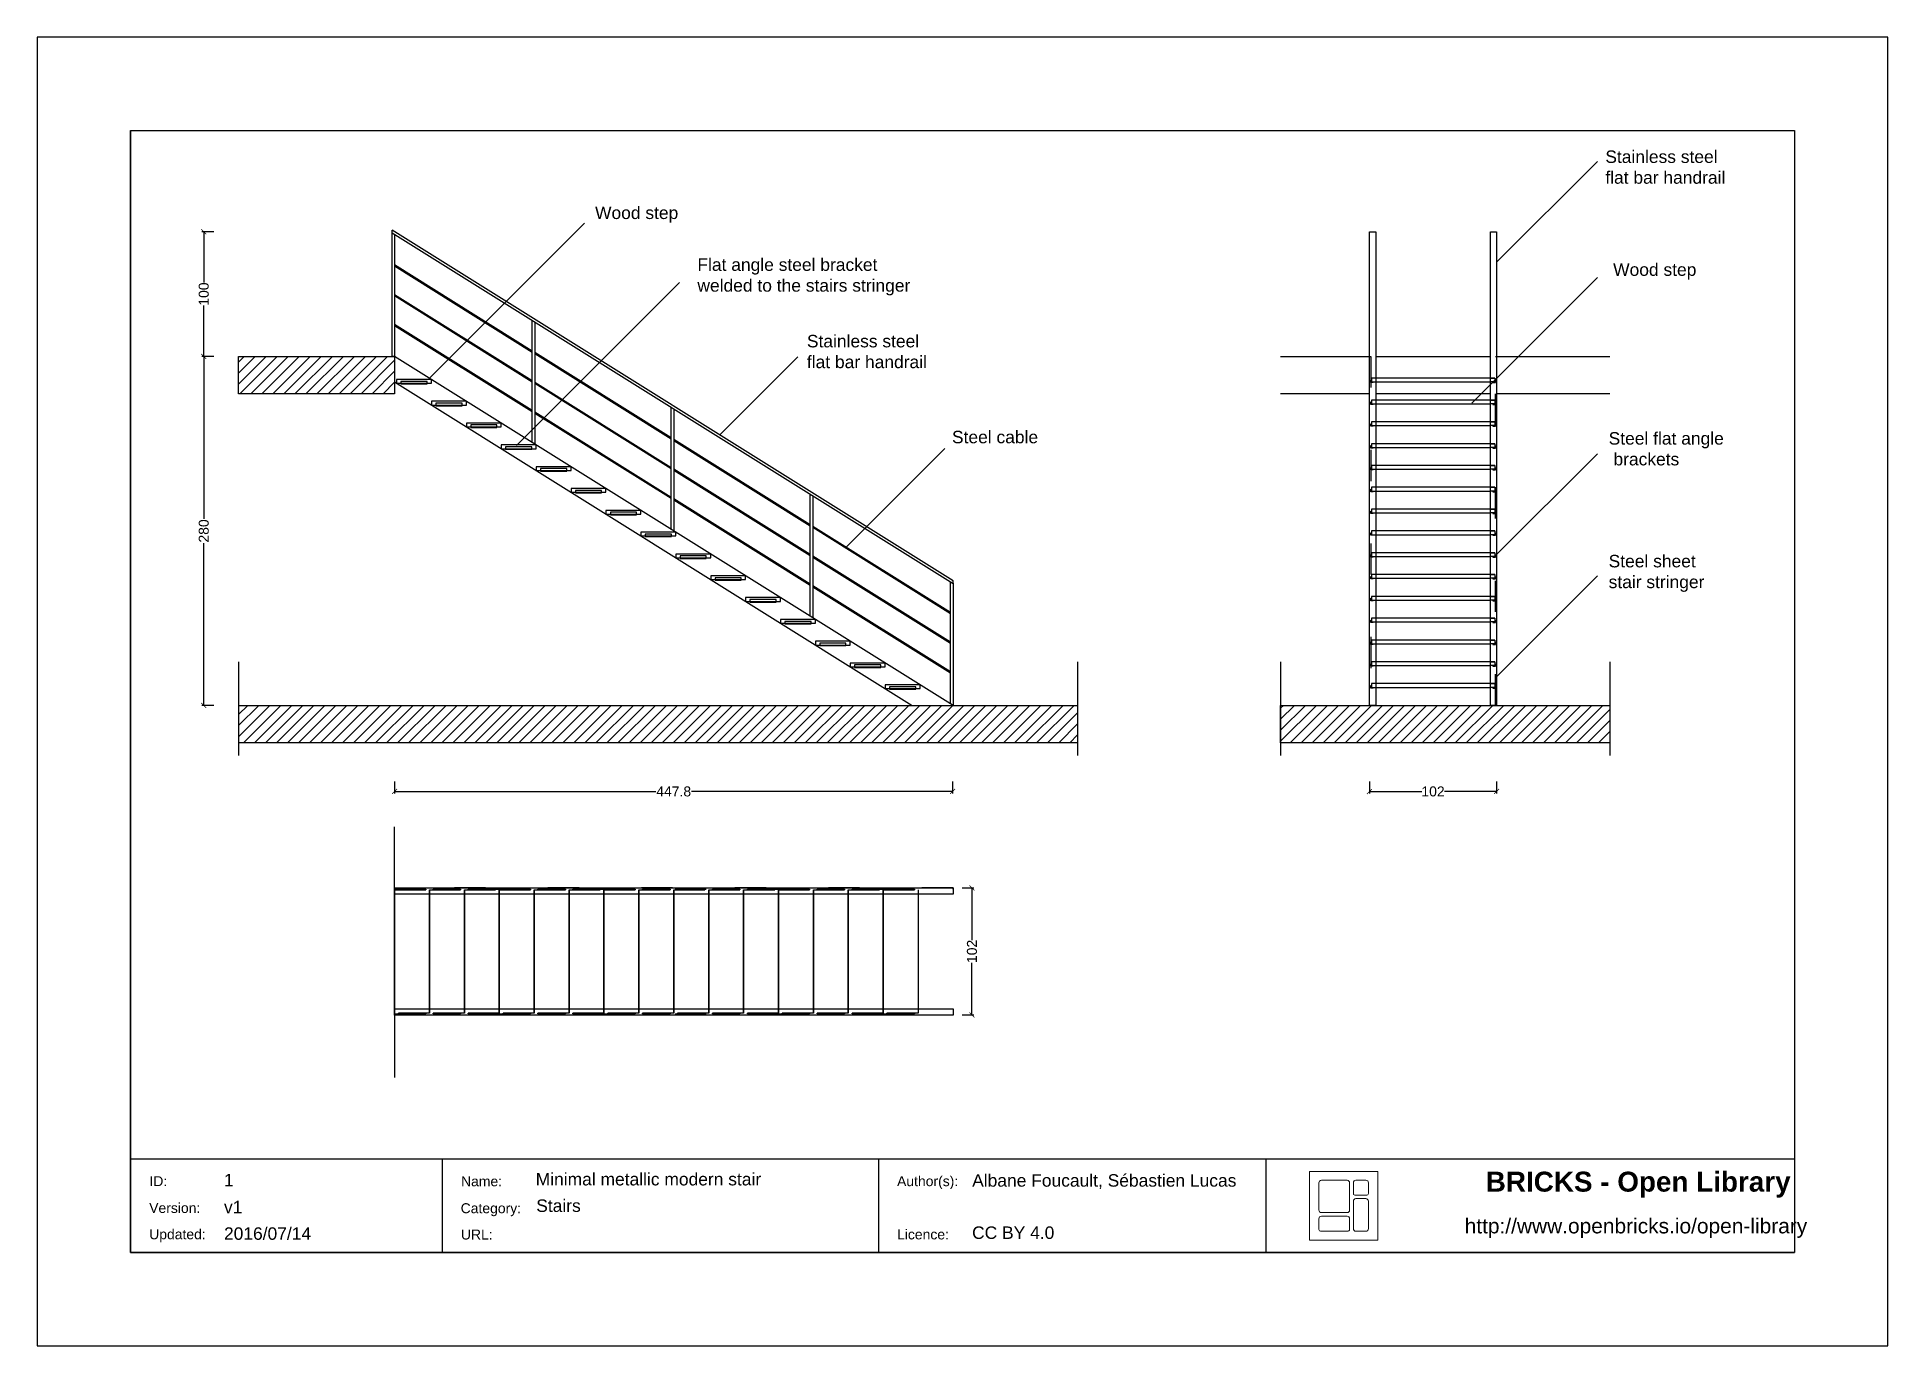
# Paper-space layout 'Layout1' of a CAD drawing. Header units: centimetres, sheet in millimetres. Extents: x 0 to 297, y 0 to 210.
# The model-space entities are those that its viewports show. They can reach past a viewport. Long polylines and large blocks are cut down to what shows.
import ezdxf

# ---------------------------------------------------------------- set-up
doc = ezdxf.new("R2010")
doc.units = ezdxf.units.CM
doc.header["$MEASUREMENT"] = 0
doc.linetypes.add('axis-1-3', pattern=[7, 3, -1.5, 1, -1.5])
doc.linetypes.add('dashed-2', pattern=[3, 1, -2])
for name, color, linetype in [('OL-1-normal', 7, 'Continuous'), ('OL-2-thick', 1, 'Continuous'), ('OL-3-thin', 43, 'Continuous'), ('OL-4-dotted', 30, 'dashed-2'), ('OL-5-axis', 5, 'axis-1-3'), ('OL-6-hatch', 252, 'Continuous'), ('OL-7-text', 151, 'Continuous'), ('OL-8-annotation', 241, 'Continuous')]:
    doc.layers.add(name, color=color, linetype=linetype)
doc.styles.add('open-library', font='Arial.ttf')
doc.styles.get("Standard").update_dxf_attribs({"font": 'Arial.ttf'})
doc.dimstyles.new('open-library', dxfattribs={"dimtxt": 1, "dimasz": 0.5, "dimexe": 0.18, "dimexo": 0.0625, "dimgap": 0.09, "dimtad": 0, "dimdec": 1, "dimdsep": 46, "dimtxsty": 'open-library', "dimblk": 'ARCHTICK', "dimblk1": 'ARCHTICK', "dimblk2": 'ARCHTICK', "dimcen": 0.09, "dimadec": 0, "dimazin": 0, "dimtfac": 1, "dimtdec": 1, "dimtofl": 0, "dimtmove": 0, "dimatfit": 3, "dimldrblk": 'NONE', "dimfxl": 1, "dimfxlon": 1, "dimtolj": 1, "dimtzin": 0, "dimarcsym": 0})

# ---------------------------------------------------------------- blocks, each defined once
blk = doc.blocks.new('ol-step-top1')
at = {"layer": 'OL-1-normal'}
for points in [[(707.9, 131.3), (615.9, 131.3)], [(615.9, 128.3), (707.9, 128.3)]]:
    blk.add_lwpolyline(points, dxfattribs=at)
at = {"layer": 'OL-4-dotted'}
for p, q in [((611.9, 129.8), (612.4, 129.8)), ((611.9, 127.8), (611.9, 129.8)), ((613.9, 127.8), (611.9, 127.8)), ((615.9, 131.3), (612.4, 131.3)), ((612.4, 131.3), (612.4, 128.3)), ((612.4, 129.8), (612.4, 128.3)), ((612.4, 128.3), (613.9, 128.3)), ((612.4, 128.3), (615.9, 128.3)), ((613.9, 128.3), (613.9, 127.8)), ((711.4, 131.3), (707.9, 131.3)), ((711.4, 128.3), (709.9, 128.3)), ((709.9, 128.3), (709.9, 127.8)), ((709.9, 127.8), (711.9, 127.8)), ((711.4, 131.3), (711.4, 128.3)), ((711.9, 129.8), (711.4, 129.8)), ((711.4, 129.8), (711.4, 128.3)), ((711.9, 127.8), (711.9, 129.8))]:
    blk.add_line(p, q, dxfattribs=at)
for points in [[(707.9, 131.3), (711.4, 131.3)], [(711.4, 131.3), (707.9, 131.3)], [(711.4, 128.3), (707.9, 128.3)]]:
    blk.add_lwpolyline(points, dxfattribs=at)
blk = doc.blocks.new('ol-railing-face')
blk.add_lwpolyline([(609.4, 103.3), (609.4, 483.3), (614.4, 483.3), (614.4, 103.3)], close=True)
blk = doc.blocks.new('ol-step-top2')
at = {"layer": 'OL-1-normal'}
for points in [[(-3, 4), (-3, 96)], [(25, 96), (25, 4)]]:
    blk.add_lwpolyline(points, dxfattribs=at)
at = {"layer": 'OL-3-thin'}
for points in [[(0, 100), (22, 100), (22, 99.5), (0, 99.5)], [(0, 0.5), (22, 0.5), (22, 0), (0, 0)]]:
    blk.add_lwpolyline(points, close=True, dxfattribs=at)
at = {"layer": 'OL-4-dotted'}
for points in [[(-3, 99.5), (25, 99.5), (25, 96)], [(-3, 96), (-3, 99.5)], [(25, 4), (25, 0.5), (-3, 0.5), (-3, 4)]]:
    blk.add_lwpolyline(points, dxfattribs=at)
blk = doc.blocks.new('_ArchTick')
at = {"color": 0, "linetype": 'ByBlock', "const_width": 0.15}
blk.add_lwpolyline([(-0.5, -0.5), (0.5, 0.5)], dxfattribs=at)
blk = doc.blocks.new('*D5')
at = {"layer": 'Defpoints', "color": 0, "transparency": 16777216}
for p in [(161.7, 893.8), (133.8, 793.8), (161.7, 793.8)]:
    blk.add_point(p, dxfattribs=at)
at = {"layer": 'OL-8-annotation', "color": 0, "lineweight": -2, "transparency": 16777216}
for p, q in [((141.8, 893.8), (132.3, 893.8)), ((133.8, 893.8), (133.8, 853)), ((133.8, 793.8), (133.8, 834.6)), ((141.8, 793.8), (132.3, 793.8))]:
    blk.add_line(p, q, dxfattribs=at)
at = {"layer": 'OL-8-annotation', "color": 0, "lineweight": -2, "transparency": 16777216, "xscale": 4, "yscale": 4, "zscale": 4}
for p, rotation in [((133.8, 893.8), 90), ((133.8, 793.8), 270)]:
    blk.add_blockref('_ArchTick', p, dxfattribs=dict(at, rotation=rotation))
at = {"layer": 'OL-8-annotation', "color": 0, "transparency": 16777216, "insert": (133.8, 843.8), "char_height": 8, "attachment_point": 5, "rotation": 90, "style": 'open-library'}
blk.add_mtext('\\A1;100', dxfattribs=at)
blk = doc.blocks.new('_None')
blk = doc.blocks.new('*D6')
at = {"layer": 'Defpoints', "color": 0, "transparency": 16777216}
for p in [(161.7, 793.8), (133.8, 513.8), (161.7, 513.8)]:
    blk.add_point(p, dxfattribs=at)
at = {"layer": 'OL-8-annotation', "color": 0, "lineweight": -2, "transparency": 16777216}
for p, q in [((141.8, 793.8), (132.3, 793.8)), ((133.8, 793.8), (133.8, 663.5)), ((133.8, 513.8), (133.8, 644.1)), ((141.8, 513.8), (132.3, 513.8))]:
    blk.add_line(p, q, dxfattribs=at)
at = {"layer": 'OL-8-annotation', "color": 0, "lineweight": -2, "transparency": 16777216, "xscale": 4, "yscale": 4, "zscale": 4}
for p, rotation in [((133.8, 793.8), 90), ((133.8, 513.8), 270)]:
    blk.add_blockref('_ArchTick', p, dxfattribs=dict(at, rotation=rotation))
at = {"layer": 'OL-8-annotation', "color": 0, "transparency": 16777216, "insert": (133.8, 653.8), "char_height": 8, "attachment_point": 5, "rotation": 90, "style": 'open-library'}
blk.add_mtext('\\A1;280', dxfattribs=at)
blk = doc.blocks.new('*D7')
at = {"layer": 'Defpoints', "color": 0, "transparency": 16777216}
for p in [(286.9, 763.8), (734.6, 514), (734.6, 444.8)]:
    blk.add_point(p, dxfattribs=at)
at = {"layer": 'OL-8-annotation', "color": 0, "lineweight": -2, "transparency": 16777216}
for p, q in [((286.9, 452.8), (286.9, 443.3)), ((734.6, 452.8), (734.6, 443.3)), ((286.9, 444.8), (496.4, 444.8)), ((734.6, 444.8), (525.1, 444.8))]:
    blk.add_line(p, q, dxfattribs=at)
at = {"layer": 'OL-8-annotation', "color": 0, "lineweight": -2, "transparency": 16777216, "xscale": 4, "yscale": 4, "zscale": 4, "rotation": 180}
blk.add_blockref('_ArchTick', (286.9, 444.8), dxfattribs=at)
at = {"layer": 'OL-8-annotation', "color": 0, "lineweight": -2, "transparency": 16777216, "xscale": 4, "yscale": 4, "zscale": 4}
blk.add_blockref('_ArchTick', (734.6, 444.8), dxfattribs=at)
at = {"layer": 'OL-8-annotation', "color": 0, "transparency": 16777216, "insert": (510.8, 444.8), "char_height": 8, "attachment_point": 5, "style": 'open-library'}
blk.add_mtext('\\A1;447.8', dxfattribs=at)
blk = doc.blocks.new('*D8')
at = {"layer": 'Defpoints', "color": 0, "transparency": 16777216}
for p in [(1069, 513.8), (1171, 513.8), (1171, 444.8)]:
    blk.add_point(p, dxfattribs=at)
at = {"layer": 'OL-8-annotation', "color": 0, "lineweight": -2, "transparency": 16777216}
for p, q in [((1069, 452.8), (1069, 443.3)), ((1171, 452.8), (1171, 443.3)), ((1069, 444.8), (1110.9, 444.8)), ((1171, 444.8), (1129.2, 444.8))]:
    blk.add_line(p, q, dxfattribs=at)
at = {"layer": 'OL-8-annotation', "color": 0, "lineweight": -2, "transparency": 16777216, "xscale": 4, "yscale": 4, "zscale": 4, "rotation": 180}
blk.add_blockref('_ArchTick', (1069, 444.8), dxfattribs=at)
at = {"layer": 'OL-8-annotation', "color": 0, "lineweight": -2, "transparency": 16777216, "xscale": 4, "yscale": 4, "zscale": 4}
blk.add_blockref('_ArchTick', (1171, 444.8), dxfattribs=at)
at = {"layer": 'OL-8-annotation', "color": 0, "transparency": 16777216, "insert": (1120, 444.8), "char_height": 8, "attachment_point": 5, "style": 'open-library'}
blk.add_mtext('\\A1;102', dxfattribs=at)
blk = doc.blocks.new('*D10')
at = {"layer": 'Defpoints', "color": 0, "transparency": 16777216}
for p in [(734.9, 367.5), (750.1, 367.5), (734.9, 265.5)]:
    blk.add_point(p, dxfattribs=at)
at = {"layer": 'OL-8-annotation', "color": 0, "lineweight": -2, "transparency": 16777216}
for p, q in [((742.1, 367.5), (751.5, 367.5)), ((750.1, 367.5), (750.1, 325.6)), ((750.1, 265.5), (750.1, 307.3)), ((742.1, 265.5), (751.5, 265.5))]:
    blk.add_line(p, q, dxfattribs=at)
at = {"layer": 'OL-8-annotation', "color": 0, "lineweight": -2, "transparency": 16777216, "xscale": 4, "yscale": 4, "zscale": 4}
for p, rotation in [((750.1, 367.5), 90), ((750.1, 265.5), 270)]:
    blk.add_blockref('_ArchTick', p, dxfattribs=dict(at, rotation=rotation))
at = {"layer": 'OL-8-annotation', "color": 0, "transparency": 16777216, "insert": (750.1, 316.5), "char_height": 8, "attachment_point": 5, "rotation": 90, "style": 'open-library'}
blk.add_mtext('\\A1;102', dxfattribs=at)
blk = doc.blocks.new('LOGO')
at = {"lineweight": 0}
blk.add_lwpolyline([(35.28, 0), (0, 0), (0, 35.28), (35.28, 35.28), (35.28, 0)], dxfattribs=at)
for points in [[(19.39, 30.76), (20.13, 30.76), (20.72, 30.15), (20.72, 29.4), (20.72, 29.4), (20.72, 15.46), (20.72, 15.46), (20.72, 14.7), (20.13, 14.09), (19.39, 14.09), (19.39, 14.09), (6.23, 14.09), (6.23, 14.09), (5.49, 14.09), (4.9, 14.7), (4.9, 15.46), (4.9, 15.46), (4.9, 29.4), (4.9, 29.4), (4.9, 30.15), (5.49, 30.76), (6.23, 30.76), (6.23, 30.76), (19.39, 30.76), (19.39, 30.76)], [(6.23, 30.76), (5.49, 30.76), (4.9, 30.15), (4.9, 29.4), (4.9, 29.4), (4.9, 15.46), (4.9, 15.46), (4.9, 14.7), (5.49, 14.09), (6.23, 14.09), (6.23, 14.09), (19.39, 14.09), (19.39, 14.09), (20.13, 14.09), (20.72, 14.7), (20.72, 15.46), (20.72, 15.46), (20.72, 29.4), (20.72, 29.4), (20.72, 30.15), (20.13, 30.76), (19.39, 30.76), (19.39, 30.76), (6.23, 30.76), (6.23, 30.76)], [(23.92, 30.76), (23.2, 30.76), (22.62, 30.16), (22.62, 29.41), (22.62, 29.41), (22.62, 23.97), (22.62, 23.97), (22.62, 23.22), (23.2, 23), (23.92, 23), (23.92, 23), (29.09, 23), (29.09, 23), (29.8, 23), (30.38, 23.22), (30.38, 23.97), (30.38, 23.97), (30.38, 29.41), (30.38, 29.41), (30.38, 30.16), (29.8, 30.76), (29.09, 30.76), (29.09, 30.76), (23.92, 30.76), (23.92, 30.76)], [(23.95, 21.28), (23.22, 21.28), (22.62, 20.67), (22.62, 19.91), (22.62, 19.91), (22.62, 5.88), (22.62, 5.88), (22.62, 5.12), (23.22, 4.51), (23.95, 4.51), (23.95, 4.51), (29.05, 4.51), (29.05, 4.51), (29.79, 4.51), (30.38, 5.12), (30.38, 5.88), (30.38, 5.88), (30.38, 19.91), (30.38, 19.91), (30.38, 20.67), (29.79, 21.28), (29.05, 21.28), (29.05, 21.28), (23.95, 21.28), (23.95, 21.28)], [(6.19, 12.27), (5.47, 12.27), (4.9, 11.67), (4.9, 10.92), (4.9, 10.92), (4.9, 5.48), (4.9, 5.48), (4.9, 4.73), (5.47, 4.51), (6.19, 4.51), (6.19, 4.51), (19.43, 4.51), (19.43, 4.51), (20.14, 4.51), (20.72, 4.73), (20.72, 5.48), (20.72, 5.48), (20.72, 10.92), (20.72, 10.92), (20.72, 11.67), (20.14, 12.27), (19.43, 12.27), (19.43, 12.27), (6.19, 12.27), (6.19, 12.27)]]:
    blk.add_open_spline(points, degree=3, knots=[0, 0, 0, 0, 1, 1, 1, 2, 2, 2, 3, 3, 3, 4, 4, 4, 5, 5, 5, 6, 6, 6, 7, 7, 7, 8, 8, 8, 8], dxfattribs=at)
blk = doc.blocks.new('ol-legend-block')
at = {"transparency": 33554651}
for p, q in [((0, 75), (0, 0)), ((250, 75), (250, 0)), ((600, 75), (600, 0)), ((910.8, 75), (910.8, 0)), ((0, 0), (1335, 0))]:
    blk.add_line(p, q, dxfattribs=at)
for points in [[(0, 75), (1335, 75)], [(1335, 75), (1335, 0)], [(0, 0), (1335, 0)]]:
    blk.add_lwpolyline(points, dxfattribs=at)
at = {"layer": 'OL-7-text', "transparency": 33554651, "xscale": 1.559055028382178, "yscale": 1.559055028382178, "zscale": 1.559055028382178, "rotation": 0.002238116440524}
blk.add_blockref('LOGO', (945.8, 10), dxfattribs=at)
at = {"layer": 'OL-7-text', "transparency": 33554651, "char_height": 8}
for s, insert, attachment_point in [('ID: ', (15.2, 61.2), 1), ('Name:', (265.2, 61.1), 1), ('Author(s): ', (615, 61.2), 1), ('Version: ', (15, 31.6), 7), ('Category:', (264.9, 39.5), 1), ('Updated: ', (15, 8.2), 7), ('URL:', (265.1, 18.4), 1), ('Licence: ', (615, 18.5), 1)]:
    blk.add_mtext_dynamic_manual_height_columns(s, width=136.285, gutter_width=1, heights=[0], dxfattribs=dict(at, insert=insert, attachment_point=attachment_point))
at = {"layer": 'OL-7-text', "transparency": 33554651, "width": 349.228, "attachment_point": 5}
for s, insert, char_height in [('{\\fArial|b1|i0|c0|p34;BRICKS - Open Library}', (1209.6, 54.4), 16), ('http://www.openbricks.io/open-library', (1207.8, 19.5), 12)]:
    blk.add_mtext(s, dxfattribs=dict(at, insert=insert, char_height=char_height))
blk = doc.blocks.new('ol-drawing-block')
at = {"transparency": 33554651}
for p, q in [((75, 975), (75, 75)), ((75, 150), (75, 75)), ((75, 75), (1410, 75))]:
    blk.add_line(p, q, dxfattribs=at)
for points in [[(0, 1050), (0, 0), (1485, 0), (1485, 1050), (0, 1050)], [(75, 75), (1410, 75)]]:
    blk.add_lwpolyline(points, dxfattribs=at)
blk.add_lwpolyline([(75, 975), (1410, 975), (1410, 75), (75, 75)], close=True, dxfattribs=at)
at = {"layer": 'OL-1-normal', "transparency": 33554651}
blk.add_blockref('ol-legend-block', (75, 75), dxfattribs=at)
blk = doc.blocks.new('bricks-open-library-starter')
blk.add_blockref('ol-drawing-block', (0, 0))
blk = doc.blocks.new('ol-step-section')
at = {"layer": 'OL-1-normal'}
blk.add_lwpolyline([(0, -3), (28, -3), (28, 0), (0, 0)], close=True, dxfattribs=at)
at = {"layer": 'OL-4-dotted'}
blk.add_lwpolyline([(3.5, -3.5), (24.5, -3.5), (24.5, -1.5), (3.5, -1.5)], close=True, dxfattribs=at)

msp = doc.modelspace()

# ---------------------------------------------------------------- hatches: boundary and pattern name
at = {"layer": 'OL-6-hatch'}
h = msp.add_hatch(dxfattribs=at)
h.set_pattern_fill('ANSI31', color=256, scale=50)
h.paths.add_polyline_path([(161.73, 793.78), (286.88, 793.78), (286.88, 763.78), (161.73, 763.78)])
h = msp.add_hatch(dxfattribs=at)
h.set_pattern_fill('ANSI31', color=256, scale=50)
h.paths.add_polyline_path([(161.73, 513.78), (834.88, 513.78), (834.88, 483.78), (161.73, 483.78)])
h = msp.add_hatch(dxfattribs=at)
h.set_pattern_fill('ANSI31', color=256, scale=50)
h.paths.add_polyline_path([(997.74, 513.78), (1261.96, 513.78), (1261.96, 483.78), (997.74, 483.78)])

# ---------------------------------------------------------------- linework, layer by layer
at = {"layer": 'OL-1-normal'}
for points in [[(734.88, 513.78), (286.88, 793.78), (286.88, 773.28), (702.08, 513.78), (734.88, 513.78)], [(1074.03, 793.78), (1166.03, 793.78)], [(286.88, 366.47), (286.88, 416.47)], [(286.88, 367.47), (286.88, 265.47), (286.88, 215.47)]]:
    msp.add_lwpolyline(points, dxfattribs=at)
for points in [[(286.88, 367.47), (734.88, 367.47), (734.88, 362.47), (286.88, 362.47)], [(286.88, 270.47), (734.88, 270.47), (734.88, 265.47), (286.88, 265.47)]]:
    msp.add_lwpolyline(points, close=True, dxfattribs=at)
at = {"layer": 'OL-2-thick'}
for p, q in [((161.73, 513.78), (834.88, 513.78)), ((997.74, 513.78), (1261.96, 513.78)), ((834.88, 483.78), (161.73, 483.78)), ((1261.96, 483.78), (997.74, 483.78))]:
    msp.add_line(p, q, dxfattribs=at)
msp.add_lwpolyline([(161.73, 793.78), (286.88, 793.78), (286.88, 763.78), (161.73, 763.78)], dxfattribs=at)
at = {"layer": 'OL-3-thin'}
for p, q in [((734.88, 613.78), (284.88, 895.03)), ((284.88, 793.78), (284.88, 895.03)), ((734.88, 611.42), (284.88, 892.67)), ((286.88, 891.42), (286.88, 793.78)), ((397.38, 798.06), (286.88, 867.13)), ((397.38, 797.06), (286.88, 866.13)), ((397.38, 774.22), (286.88, 843.28)), ((397.38, 773.22), (286.88, 842.28)), ((397.38, 750.37), (286.88, 819.44)), ((397.38, 749.37), (286.88, 818.44)), ((286.88, 793.78), (284.88, 793.78)), ((508.88, 728.38), (399.38, 796.81)), ((508.88, 727.38), (399.38, 795.81)), ((508.88, 704.53), (399.38, 772.97)), ((508.88, 703.53), (399.38, 771.97)), ((508.88, 680.69), (399.38, 749.12)), ((508.88, 679.69), (399.38, 748.12)), ((620.38, 658.69), (510.88, 727.13)), ((620.38, 657.69), (510.88, 726.13)), ((620.38, 634.84), (510.88, 703.28)), ((620.38, 633.84), (510.88, 702.28)), ((620.38, 611), (510.88, 679.44)), ((620.38, 610), (510.88, 678.44)), ((732.88, 588.38), (622.38, 657.44)), ((732.88, 587.38), (622.38, 656.44)), ((732.88, 564.53), (622.38, 633.59)), ((732.88, 563.53), (622.38, 632.59)), ((732.88, 540.69), (622.38, 609.75)), ((734.88, 611.78), (734.88, 613.78)), ((732.88, 539.69), (622.38, 608.75))]:
    msp.add_line(p, q, dxfattribs=at)
for points in [[(399.38, 821.11), (399.38, 723.47), (397.38, 724.72), (397.38, 822.36)], [(997.74, 793.78), (1069.03, 793.78)], [(1074.03, 793.78), (1166.03, 793.78)], [(1171.03, 793.78), (1261.96, 793.78)], [(1069.03, 763.78), (997.74, 763.78)], [(1166.03, 763.78), (1074.03, 763.78)], [(1261.96, 763.78), (1171.03, 763.78)], [(510.88, 751.42), (510.88, 653.78), (508.88, 655.03), (508.88, 752.67)], [(622.38, 681.74), (622.38, 584.09), (620.38, 585.34), (620.38, 682.99)], [(734.88, 611.78), (734.88, 513.78), (732.88, 515.03), (732.88, 612.67)]]:
    msp.add_lwpolyline(points, dxfattribs=at)
at = {"layer": 'OL-4-dotted'}
for points in [[(1069.03, 513.78), (1069.03, 793.78), (1070.03, 793.78), (1070.03, 513.78)], [(1170.03, 513.78), (1170.03, 793.78), (1171.03, 793.78), (1171.03, 513.78)], [(734.88, 367.47), (286.88, 367.47), (286.88, 366.47), (734.88, 366.47)], [(286.88, 266.47), (734.88, 266.47), (734.88, 265.47), (286.88, 265.47)]]:
    msp.add_lwpolyline(points, close=True, dxfattribs=at)
at = {"layer": 'OL-5-axis'}
for points in [[(161.73, 548.78), (161.73, 448.78)], [(834.88, 548.78), (834.88, 448.78)], [(997.74, 548.78), (997.74, 448.78)], [(1261.96, 548.78), (1261.96, 448.78)]]:
    msp.add_lwpolyline(points, dxfattribs=at)
at = {"layer": 'OL-6-hatch'}
for points in [[(161.73, 793.78), (286.88, 793.78), (286.88, 763.78), (161.73, 763.78)], [(997.74, 513.78), (1261.96, 513.78), (1261.96, 483.78), (997.74, 483.78)]]:
    msp.add_lwpolyline(points, close=True, dxfattribs=at)
at = {"layer": 'OL-8-annotation'}
for points in [[(1171.03, 869.41), (1251.87, 950.25)], [(314.88, 776.28), (439.22, 900.62)], [(384.59, 722.28), (515.35, 853.04)], [(1151, 756.26), (1251.87, 857.14)], [(547.69, 730.78), (610.48, 793.58)], [(649.04, 640.78), (728.24, 719.98)], [(1169.53, 633.43), (1251.87, 715.78)], [(1171.03, 536.84), (1251.87, 617.69)]]:
    msp.add_lwpolyline(points, dxfattribs=at)
for points in [[(1168.64, 865.25), (1168.53, 865.11), (1168.59, 865.28)], [(1169.87, 738.18), (1169.79, 738.02), (1169.82, 738.2)], [(1171.14, 693.14), (1171.03, 693), (1171.09, 693.17)]]:
    msp.add_solid(points, dxfattribs=at)

# ---------------------------------------------------------------- block references
for name, p in [('bricks-open-library-starter', (0, 0)), ('ol-step-top1', (458.13, 644.99)), ('ol-step-top1', (458.13, 627.49)), ('ol-step-top1', (458.13, 609.99)), ('ol-step-top1', (458.13, 592.49)), ('ol-step-top1', (458.13, 574.99)), ('ol-step-top1', (458.13, 557.49)), ('ol-step-top1', (458.13, 539.99)), ('ol-step-top1', (458.13, 522.49)), ('ol-step-top1', (458.13, 504.99)), ('ol-step-top1', (458.13, 487.49)), ('ol-step-top1', (458.13, 469.99)), ('ol-step-top1', (458.13, 452.49)), ('ol-step-top1', (458.13, 434.99)), ('ol-step-top1', (458.13, 417.49)), ('ol-step-top1', (458.13, 399.99)), ('ol-step-top2', (289.88, 266.47)), ('ol-step-top2', (317.88, 266.47)), ('ol-step-top2', (345.88, 266.47)), ('ol-step-top2', (373.88, 266.47)), ('ol-step-top2', (401.88, 266.47)), ('ol-step-top2', (429.88, 266.47)), ('ol-step-top2', (457.88, 266.47)), ('ol-step-top2', (485.88, 266.47)), ('ol-step-top2', (513.88, 266.47)), ('ol-step-top2', (541.88, 266.47)), ('ol-step-top2', (569.88, 266.47)), ('ol-step-top2', (597.88, 266.47)), ('ol-step-top2', (625.88, 266.47)), ('ol-step-top2', (653.88, 266.47)), ('ol-step-top2', (681.88, 266.47))]:
    msp.add_blockref(name, p)
at = {"layer": 'OL-1-normal'}
for name, p in [('ol-railing-face', (459.63, 410.49)), ('ol-railing-face', (556.63, 410.49)), ('ol-step-section', (288.48, 775.28)), ('ol-step-section', (316.48, 757.78)), ('ol-step-section', (344.48, 740.28)), ('ol-step-section', (372.48, 722.78)), ('ol-step-section', (400.48, 705.28)), ('ol-step-section', (428.48, 687.78)), ('ol-step-section', (456.48, 670.28)), ('ol-step-section', (484.48, 652.78)), ('ol-step-section', (512.48, 635.28)), ('ol-step-section', (540.48, 617.78)), ('ol-step-section', (568.48, 600.28)), ('ol-step-section', (596.48, 582.78)), ('ol-step-section', (624.48, 565.28)), ('ol-step-section', (652.48, 547.78)), ('ol-step-section', (680.48, 530.28))]:
    msp.add_blockref(name, p, dxfattribs=at)

# ---------------------------------------------------------------- texts
at = {"layer": 'OL-7-text', "transparency": 33554651, "char_height": 10, "attachment_point": 7, "style": 'open-library'}
for s, width, heights, insert in [('1', 136.2854, [0], (150, 128.08)), ('Minimal metallic modern stair', 223.5979, [79.35], (400.1, 128.65)), ('Albane Foucault, Sébastien Lucas', 416.0798, [79.35], (750.26, 125.93)), ('v1', 136.2854, [0], (150, 106.47)), ('Stairs', 223.5979, [79.35], (400.52, 107.39)), ('2016/07/14', 136.2854, [0], (150, 85.03)), ('CC BY 4.0', 136.2854, [0], (750.19, 85.74))]:
    msp.add_mtext_dynamic_manual_height_columns(s, width=width, gutter_width=1, heights=heights, dxfattribs=dict(at, insert=insert))
at = {"layer": 'OL-8-annotation', "char_height": 10, "width": 203.6501, "attachment_point": 1, "style": 'open-library'}
for s, insert in [('Stainless steel \\Pflat bar handrail', (1258.23, 958.99)), ('Wood step', (447.71, 914.01)), ('Flat angle steel bracket \\Pwelded to the stairs stringer', (529.82, 872.41)), ('Wood step', (1264.51, 868.41)), ('Stainless steel \\Pflat bar handrail', (617.67, 811.05)), ('Steel cable', (734.05, 734.13)), ('Steel flat angle\\P brackets ', (1260.89, 733.05)), ('Steel sheet\\Pstair stringer', (1260.89, 634.58))]:
    msp.add_mtext(s, dxfattribs=dict(at, insert=insert))

# ---------------------------------------------------------------- dimensions: what is measured, and where the dimension line sits
at = {"layer": 'OL-8-annotation'}
for base, p1, p2, override, picture, middle in [((133.77, 793.78), (161.73, 893.78), (161.73, 793.78), {"dimscale": 8, "dimtix": 0, "dimtofl": 0, "dimtmove": 0, "dimatfit": 3}, '*D5', (133.77, 843.78)), ((133.77, 513.78), (161.73, 793.78), (161.73, 513.78), {"dimscale": 8}, '*D6', (133.77, 653.78)), ((750.09, 367.47), (734.88, 265.47), (734.88, 367.47), {"dimscale": 8}, '*D10', (750.09, 316.47))]:
    dim = msp.add_linear_dim(base=base, p1=p1, p2=p2, angle=90, dimstyle='open-library', override=override, dxfattribs=at)
    dim.commit()
    dim.dimension.update_dxf_attribs({"geometry": picture, "text_midpoint": middle})
for base, p1, p2, picture, middle in [((734.63457949, 444.76078812), (286.88457949, 763.78136091), (734.63457949, 514.03136091), '*D7', (510.75957949, 444.76078812)), ((1171.03, 444.76), (1069.03, 513.78), (1171.03, 513.78), '*D8', (1120.03, 444.76))]:
    dim = msp.add_linear_dim(base=base, p1=p1, p2=p2, dimstyle='open-library', override={"dimscale": 8}, dxfattribs=at)
    dim.commit()
    dim.dimension.update_dxf_attribs({"geometry": picture, "text_midpoint": middle})

psp = doc.layouts.get("Layout1")

# ---------------------------------------------------------------- linework, layer by layer
psp.add_lwpolyline([(0, 0), (297, 0), (297, 210), (0, 210)], close=True)

# ---------------------------------------------------------------- viewports
at = {"layer": '0', "view_target_point": (1200.82, 505.35)}
psp.add_viewport(center=(148.5, 105), size=(297, 210), view_center_point=(-458.32, 19.65), view_height=1050, dxfattribs=at)

doc.saveas('drawing.dxf')
